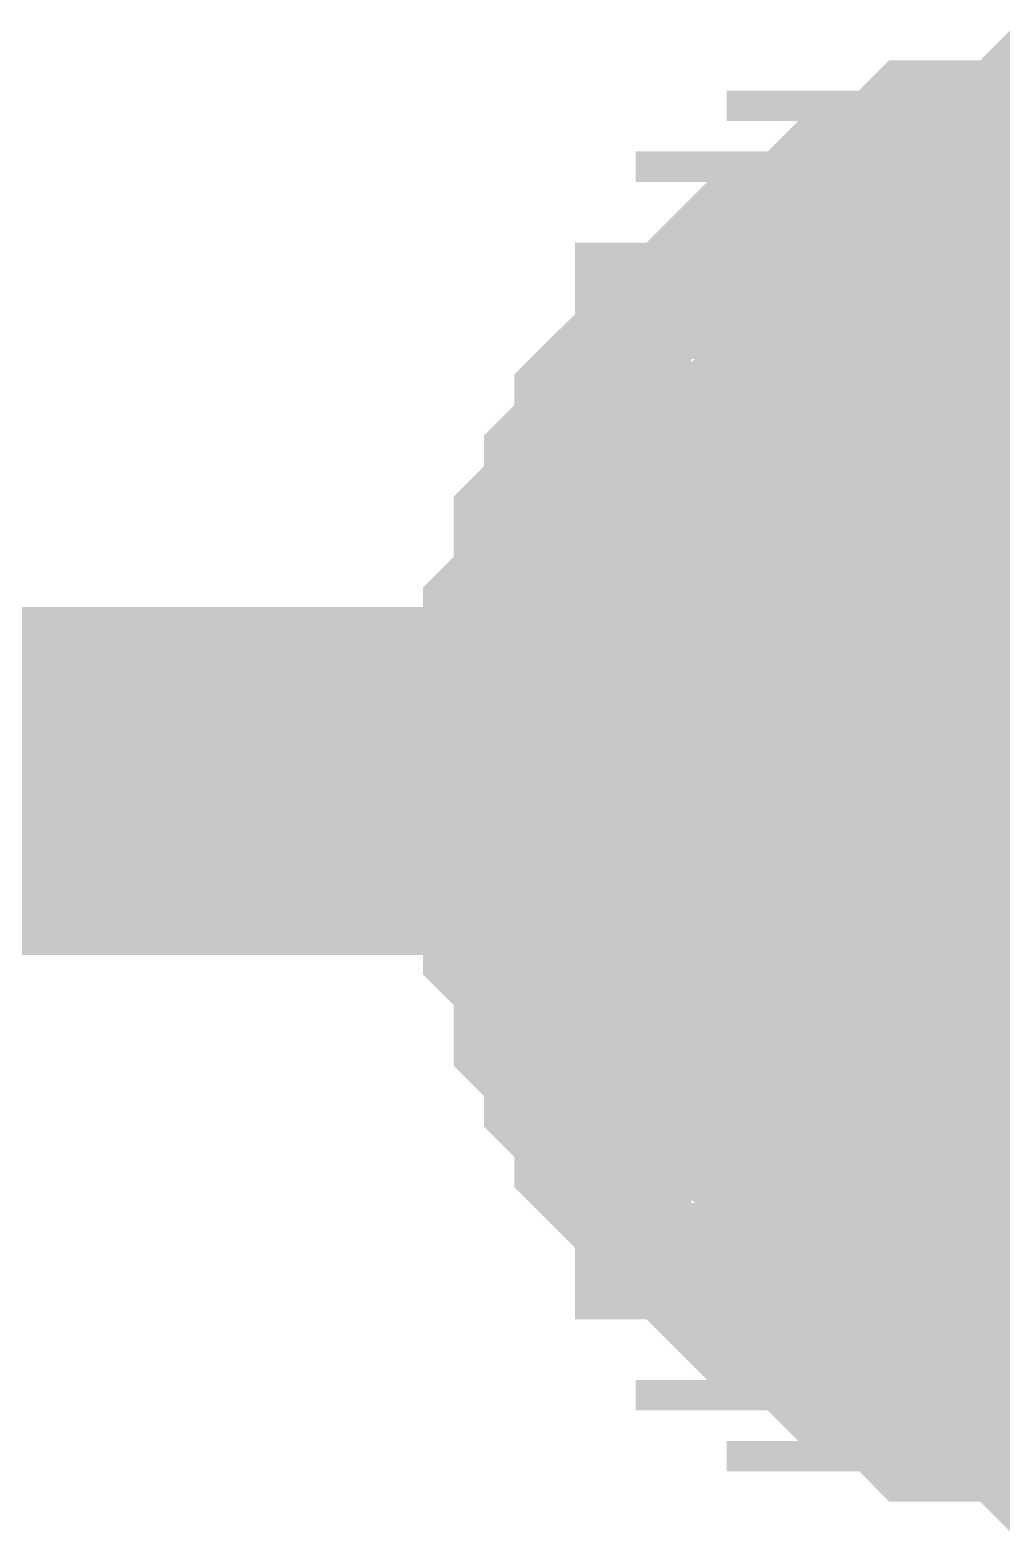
# Model space of a CAD drawing. Header units: inches. Extents: x 0 to 841, y 0 to 594.
# Drawn here: x 424.01 to 424.847, y 156.843 to 158.135 of the extents above; entities that cross this region are included whole.
import ezdxf

# ---------------------------------------------------------------- set-up
doc = ezdxf.new("R2010")
doc.units = ezdxf.units.IN
doc.layers.add('Sheet', color=255, linetype='Continuous')

msp = doc.modelspace()

# ---------------------------------------------------------------- linework, layer by layer
at = {"layer": 'Sheet'}
for points in [[(424.498, 157.4889, 0.2997, 0.2997, 0), (424.498, 157.515, 0.2997, 0.2997, 0), (424.498, 157.5412, 0.2997, 0.2997, 0), (424.498, 157.5673, 0.2997, 0.2997, 0), (424.498, 157.5934, 0.2997, 0.2997, 0), (424.5242, 157.6196, 0.2997, 0.2997, 0), (424.5242, 157.6457, 0.2997, 0.2997, 0), (424.5242, 157.6718, 0.2997, 0.2997, 0), (424.5503, 157.698, 0.2997, 0.2997, 0), (424.5503, 157.698, 0.2997, 0.2997, 0), (424.5503, 157.7241, 0.2997, 0.2997, 0), (424.5764, 157.7502, 0.2997, 0.2997, 0), (424.5764, 157.7764, 0.2997, 0.2997, 0), (424.6026, 157.8025, 0.2997, 0.2997, 0), (424.6287, 157.8025, 0.2997, 0.2997, 0), (424.6287, 157.8286, 0.2997, 0.2997, 0), (424.6548, 157.8547, 0.2997, 0.2997, 0), (424.681, 157.8547, 0.2997, 0.2997, 0), (424.681, 157.8809, 0.2997, 0.2997, 0), (424.7071, 157.8809, 0.2997, 0.2997, 0), (424.7332, 157.907, 0.2997, 0.2997, 0), (424.7594, 157.907, 0.2997, 0.2997, 0), (424.7594, 157.9331, 0.2997, 0.2997, 0), (424.7855, 157.9331, 0.2997, 0.2997, 0), (424.8116, 157.9593, 0.2997, 0.2997, 0), (424.8377, 157.9593, 0.2997, 0.2997, 0), (424.8639, 157.9593, 0.2997, 0.2997, 0), (424.89, 157.9593, 0.2997, 0.2997, 0), (424.9161, 157.9854, 0.2997, 0.2997, 0), (424.9423, 157.9854, 0.2997, 0.2997, 0), (424.9684, 157.9854, 0.2997, 0.2997, 0), (424.9945, 157.9854, 0.2997, 0.2997, 0), (425.0207, 157.9854, 0.2997, 0.2997, 0)], [(424.498, 157.4889, 0.2997, 0.2997, 0), (424.498, 157.515, 0.2997, 0.2997, 0), (424.498, 157.5412, 0.2997, 0.2997, 0), (424.498, 157.5673, 0.2997, 0.2997, 0), (424.498, 157.5934, 0.2997, 0.2997, 0), (424.5242, 157.6196, 0.2997, 0.2997, 0), (424.5242, 157.6457, 0.2997, 0.2997, 0), (424.5242, 157.6718, 0.2997, 0.2997, 0), (424.5503, 157.698, 0.2997, 0.2997, 0), (424.5503, 157.698, 0.2997, 0.2997, 0), (424.5503, 157.7241, 0.2997, 0.2997, 0), (424.5764, 157.7502, 0.2997, 0.2997, 0), (424.5764, 157.7764, 0.2997, 0.2997, 0), (424.6026, 157.8025, 0.2997, 0.2997, 0), (424.6287, 157.8025, 0.2997, 0.2997, 0), (424.6287, 157.8286, 0.2997, 0.2997, 0), (424.6548, 157.8547, 0.2997, 0.2997, 0), (424.681, 157.8547, 0.2997, 0.2997, 0), (424.681, 157.8809, 0.2997, 0.2997, 0), (424.7071, 157.8809, 0.2997, 0.2997, 0), (424.7332, 157.907, 0.2997, 0.2997, 0), (424.7594, 157.907, 0.2997, 0.2997, 0), (424.7594, 157.9331, 0.2997, 0.2997, 0), (424.7855, 157.9331, 0.2997, 0.2997, 0), (424.8116, 157.9593, 0.2997, 0.2997, 0), (424.8377, 157.9593, 0.2997, 0.2997, 0), (424.8639, 157.9593, 0.2997, 0.2997, 0), (424.89, 157.9593, 0.2997, 0.2997, 0), (424.9161, 157.9854, 0.2997, 0.2997, 0), (424.9423, 157.9854, 0.2997, 0.2997, 0), (424.9684, 157.9854, 0.2997, 0.2997, 0), (424.9945, 157.9854, 0.2997, 0.2997, 0), (425.0207, 157.9854, 0.2997, 0.2997, 0)], [(424.498, 157.4889, 0.2997, 0.2997, 0), (424.498, 157.515, 0.2997, 0.2997, 0), (424.498, 157.5412, 0.2997, 0.2997, 0), (424.498, 157.5673, 0.2997, 0.2997, 0), (424.498, 157.5934, 0.2997, 0.2997, 0), (424.5242, 157.6196, 0.2997, 0.2997, 0), (424.5242, 157.6457, 0.2997, 0.2997, 0), (424.5242, 157.6718, 0.2997, 0.2997, 0), (424.5503, 157.698, 0.2997, 0.2997, 0), (424.5503, 157.698, 0.2997, 0.2997, 0), (424.5503, 157.7241, 0.2997, 0.2997, 0), (424.5764, 157.7502, 0.2997, 0.2997, 0), (424.5764, 157.7764, 0.2997, 0.2997, 0), (424.6026, 157.8025, 0.2997, 0.2997, 0), (424.6287, 157.8025, 0.2997, 0.2997, 0), (424.6287, 157.8286, 0.2997, 0.2997, 0), (424.6548, 157.8547, 0.2997, 0.2997, 0), (424.681, 157.8547, 0.2997, 0.2997, 0), (424.681, 157.8809, 0.2997, 0.2997, 0), (424.7071, 157.8809, 0.2997, 0.2997, 0), (424.7332, 157.907, 0.2997, 0.2997, 0), (424.7594, 157.907, 0.2997, 0.2997, 0), (424.7594, 157.9331, 0.2997, 0.2997, 0), (424.7855, 157.9331, 0.2997, 0.2997, 0), (424.8116, 157.9593, 0.2997, 0.2997, 0), (424.8377, 157.9593, 0.2997, 0.2997, 0), (424.8639, 157.9593, 0.2997, 0.2997, 0), (424.89, 157.9593, 0.2997, 0.2997, 0), (424.9161, 157.9854, 0.2997, 0.2997, 0), (424.9423, 157.9854, 0.2997, 0.2997, 0), (424.9684, 157.9854, 0.2997, 0.2997, 0), (424.9945, 157.9854, 0.2997, 0.2997, 0), (425.0207, 157.9854, 0.2997, 0.2997, 0)], [(424.498, 157.4889, 0.2997, 0.2997, 0), (424.498, 157.515, 0.2997, 0.2997, 0), (424.498, 157.5412, 0.2997, 0.2997, 0), (424.498, 157.5673, 0.2997, 0.2997, 0), (424.498, 157.5934, 0.2997, 0.2997, 0), (424.5242, 157.6196, 0.2997, 0.2997, 0), (424.5242, 157.6457, 0.2997, 0.2997, 0), (424.5242, 157.6718, 0.2997, 0.2997, 0), (424.5503, 157.698, 0.2997, 0.2997, 0), (424.5503, 157.698, 0.2997, 0.2997, 0), (424.5503, 157.7241, 0.2997, 0.2997, 0), (424.5764, 157.7502, 0.2997, 0.2997, 0), (424.5764, 157.7764, 0.2997, 0.2997, 0), (424.6026, 157.8025, 0.2997, 0.2997, 0), (424.6287, 157.8025, 0.2997, 0.2997, 0), (424.6287, 157.8286, 0.2997, 0.2997, 0), (424.6548, 157.8547, 0.2997, 0.2997, 0), (424.681, 157.8547, 0.2997, 0.2997, 0), (424.681, 157.8809, 0.2997, 0.2997, 0), (424.7071, 157.8809, 0.2997, 0.2997, 0), (424.7332, 157.907, 0.2997, 0.2997, 0), (424.7594, 157.907, 0.2997, 0.2997, 0), (424.7594, 157.9331, 0.2997, 0.2997, 0), (424.7855, 157.9331, 0.2997, 0.2997, 0), (424.8116, 157.9593, 0.2997, 0.2997, 0), (424.8377, 157.9593, 0.2997, 0.2997, 0), (424.8639, 157.9593, 0.2997, 0.2997, 0), (424.89, 157.9593, 0.2997, 0.2997, 0), (424.9161, 157.9854, 0.2997, 0.2997, 0), (424.9423, 157.9854, 0.2997, 0.2997, 0), (424.9684, 157.9854, 0.2997, 0.2997, 0), (424.9945, 157.9854, 0.2997, 0.2997, 0), (425.0207, 157.9854, 0.2997, 0.2997, 0)], [(424.498, 157.4889, 0.0991, 0.0991, 0), (424.498, 157.515, 0.0991, 0.0991, 0), (424.498, 157.5412, 0.0991, 0.0991, 0), (424.498, 157.5673, 0.0991, 0.0991, 0), (424.498, 157.5934, 0.0991, 0.0991, 0), (424.5242, 157.6196, 0.0991, 0.0991, 0), (424.5242, 157.6457, 0.0991, 0.0991, 0), (424.5242, 157.6718, 0.0991, 0.0991, 0), (424.5503, 157.698, 0.0991, 0.0991, 0), (424.5503, 157.698, 0.0991, 0.0991, 0), (424.5503, 157.7241, 0.0991, 0.0991, 0), (424.5764, 157.7502, 0.0991, 0.0991, 0), (424.5764, 157.7764, 0.0991, 0.0991, 0), (424.6026, 157.8025, 0.0991, 0.0991, 0), (424.6287, 157.8025, 0.0991, 0.0991, 0), (424.6287, 157.8286, 0.0991, 0.0991, 0), (424.6548, 157.8547, 0.0991, 0.0991, 0), (424.681, 157.8547, 0.0991, 0.0991, 0), (424.681, 157.8809, 0.0991, 0.0991, 0), (424.7071, 157.8809, 0.0991, 0.0991, 0), (424.7332, 157.907, 0.0991, 0.0991, 0), (424.7594, 157.907, 0.0991, 0.0991, 0), (424.7594, 157.9331, 0.0991, 0.0991, 0), (424.7855, 157.9331, 0.0991, 0.0991, 0), (424.8116, 157.9593, 0.0991, 0.0991, 0), (424.8377, 157.9593, 0.0991, 0.0991, 0), (424.8639, 157.9593, 0.0991, 0.0991, 0), (424.89, 157.9593, 0.0991, 0.0991, 0), (424.9161, 157.9854, 0.0991, 0.0991, 0)], [(424.498, 157.4889, 0.0991, 0.0991, 0), (424.498, 157.515, 0.0991, 0.0991, 0), (424.498, 157.5412, 0.0991, 0.0991, 0), (424.498, 157.5673, 0.0991, 0.0991, 0), (424.498, 157.5934, 0.0991, 0.0991, 0), (424.5242, 157.6196, 0.0991, 0.0991, 0), (424.5242, 157.6457, 0.0991, 0.0991, 0), (424.5242, 157.6718, 0.0991, 0.0991, 0), (424.5503, 157.698, 0.0991, 0.0991, 0), (424.5503, 157.698, 0.0991, 0.0991, 0), (424.5503, 157.7241, 0.0991, 0.0991, 0), (424.5764, 157.7502, 0.0991, 0.0991, 0), (424.5764, 157.7764, 0.0991, 0.0991, 0), (424.6026, 157.8025, 0.0991, 0.0991, 0), (424.6287, 157.8025, 0.0991, 0.0991, 0), (424.6287, 157.8286, 0.0991, 0.0991, 0), (424.6548, 157.8547, 0.0991, 0.0991, 0), (424.681, 157.8547, 0.0991, 0.0991, 0), (424.681, 157.8809, 0.0991, 0.0991, 0), (424.7071, 157.8809, 0.0991, 0.0991, 0), (424.7332, 157.907, 0.0991, 0.0991, 0), (424.7594, 157.907, 0.0991, 0.0991, 0), (424.7594, 157.9331, 0.0991, 0.0991, 0), (424.7855, 157.9331, 0.0991, 0.0991, 0), (424.8116, 157.9593, 0.0991, 0.0991, 0), (424.8377, 157.9593, 0.0991, 0.0991, 0), (424.8639, 157.9593, 0.0991, 0.0991, 0), (424.89, 157.9593, 0.0991, 0.0991, 0), (424.9161, 157.9854, 0.0991, 0.0991, 0)], [(424.498, 157.4889, 0.0991, 0.0991, 0), (424.498, 157.515, 0.0991, 0.0991, 0), (424.498, 157.5412, 0.0991, 0.0991, 0), (424.498, 157.5673, 0.0991, 0.0991, 0), (424.498, 157.5934, 0.0991, 0.0991, 0), (424.5242, 157.6196, 0.0991, 0.0991, 0), (424.5242, 157.6457, 0.0991, 0.0991, 0), (424.5242, 157.6718, 0.0991, 0.0991, 0), (424.5503, 157.698, 0.0991, 0.0991, 0), (424.5503, 157.698, 0.0991, 0.0991, 0), (424.5503, 157.7241, 0.0991, 0.0991, 0), (424.5764, 157.7502, 0.0991, 0.0991, 0), (424.5764, 157.7764, 0.0991, 0.0991, 0), (424.6026, 157.8025, 0.0991, 0.0991, 0), (424.6287, 157.8025, 0.0991, 0.0991, 0), (424.6287, 157.8286, 0.0991, 0.0991, 0), (424.6548, 157.8547, 0.0991, 0.0991, 0), (424.681, 157.8547, 0.0991, 0.0991, 0), (424.681, 157.8809, 0.0991, 0.0991, 0), (424.7071, 157.8809, 0.0991, 0.0991, 0), (424.7332, 157.907, 0.0991, 0.0991, 0), (424.7594, 157.907, 0.0991, 0.0991, 0), (424.7594, 157.9331, 0.0991, 0.0991, 0), (424.7855, 157.9331, 0.0991, 0.0991, 0), (424.8116, 157.9593, 0.0991, 0.0991, 0), (424.8377, 157.9593, 0.0991, 0.0991, 0), (424.8639, 157.9593, 0.0991, 0.0991, 0), (424.89, 157.9593, 0.0991, 0.0991, 0), (424.9161, 157.9854, 0.0991, 0.0991, 0)], [(424.498, 157.4889, 0.0991, 0.0991, 0), (424.498, 157.515, 0.0991, 0.0991, 0), (424.498, 157.5412, 0.0991, 0.0991, 0), (424.498, 157.5673, 0.0991, 0.0991, 0), (424.498, 157.5934, 0.0991, 0.0991, 0), (424.5242, 157.6196, 0.0991, 0.0991, 0), (424.5242, 157.6457, 0.0991, 0.0991, 0), (424.5242, 157.6718, 0.0991, 0.0991, 0), (424.5503, 157.698, 0.0991, 0.0991, 0), (424.5503, 157.698, 0.0991, 0.0991, 0), (424.5503, 157.7241, 0.0991, 0.0991, 0), (424.5764, 157.7502, 0.0991, 0.0991, 0), (424.5764, 157.7764, 0.0991, 0.0991, 0), (424.6026, 157.8025, 0.0991, 0.0991, 0), (424.6287, 157.8025, 0.0991, 0.0991, 0), (424.6287, 157.8286, 0.0991, 0.0991, 0), (424.6548, 157.8547, 0.0991, 0.0991, 0), (424.681, 157.8547, 0.0991, 0.0991, 0), (424.681, 157.8809, 0.0991, 0.0991, 0), (424.7071, 157.8809, 0.0991, 0.0991, 0), (424.7332, 157.907, 0.0991, 0.0991, 0), (424.7594, 157.907, 0.0991, 0.0991, 0), (424.7594, 157.9331, 0.0991, 0.0991, 0), (424.7855, 157.9331, 0.0991, 0.0991, 0), (424.8116, 157.9593, 0.0991, 0.0991, 0), (424.8377, 157.9593, 0.0991, 0.0991, 0), (424.8639, 157.9593, 0.0991, 0.0991, 0), (424.89, 157.9593, 0.0991, 0.0991, 0), (424.9161, 157.9854, 0.0991, 0.0991, 0)], [(422.5121, 157.4889, 0.2997, 0.2997, 0), (425.0207, 157.4889, 0.2997, 0.2997, 0), (432.5203, 157.4889, 0.2997, 0.2997, 0), (442.5023, 157.4889, 0.2997, 0.2997, 0), (452.5105, 157.4889, 0.2997, 0.2997, 0), (462.5186, 157.4889, 0.2997, 0.2997, 0), (472.5007, 157.4889, 0.2997, 0.2997, 0), (482.5089, 157.4889, 0.2997, 0.2997, 0), (492.517, 157.4889, 0.2997, 0.2997, 0), (502.5252, 157.4889, 0.2997, 0.2997, 0), (512.5072, 157.4889, 0.2997, 0.2997, 0), (515.0158, 157.4889, 0.2997, 0.2997, 0)], [(425.0207, 156.9924, 0.2997, 0.2997, 0), (424.9945, 156.9924, 0.2997, 0.2997, 0), (424.9684, 156.9924, 0.2997, 0.2997, 0), (424.9423, 156.9924, 0.2997, 0.2997, 0), (424.9161, 156.9924, 0.2997, 0.2997, 0), (424.89, 157.0186, 0.2997, 0.2997, 0), (424.8639, 157.0186, 0.2997, 0.2997, 0), (424.8377, 157.0186, 0.2997, 0.2997, 0), (424.8116, 157.0186, 0.2997, 0.2997, 0), (424.7855, 157.0447, 0.2997, 0.2997, 0), (424.7594, 157.0447, 0.2997, 0.2997, 0), (424.7594, 157.0708, 0.2997, 0.2997, 0), (424.7332, 157.0708, 0.2997, 0.2997, 0), (424.7071, 157.097, 0.2997, 0.2997, 0), (424.681, 157.097, 0.2997, 0.2997, 0), (424.681, 157.1231, 0.2997, 0.2997, 0), (424.6548, 157.1231, 0.2997, 0.2997, 0), (424.6287, 157.1492, 0.2997, 0.2997, 0), (424.6287, 157.1753, 0.2997, 0.2997, 0), (424.6026, 157.1753, 0.2997, 0.2997, 0), (424.5764, 157.2015, 0.2997, 0.2997, 0), (424.5764, 157.2276, 0.2997, 0.2997, 0), (424.5503, 157.2537, 0.2997, 0.2997, 0), (424.5503, 157.2799, 0.2997, 0.2997, 0), (424.5503, 157.2799, 0.2997, 0.2997, 0), (424.5242, 157.306, 0.2997, 0.2997, 0), (424.5242, 157.3321, 0.2997, 0.2997, 0), (424.5242, 157.3583, 0.2997, 0.2997, 0), (424.498, 157.3844, 0.2997, 0.2997, 0), (424.498, 157.4105, 0.2997, 0.2997, 0), (424.498, 157.4367, 0.2997, 0.2997, 0), (424.498, 157.4628, 0.2997, 0.2997, 0), (424.498, 157.4889, 0.2997, 0.2997, 0)], [(424.498, 157.4889, 0.2997, 0.2997, 0), (424.498, 157.4889, 0.2997, 0.2997, 0)], [(425.0207, 156.9924, 0.2997, 0.2997, 0), (424.9945, 156.9924, 0.2997, 0.2997, 0), (424.9684, 156.9924, 0.2997, 0.2997, 0), (424.9423, 156.9924, 0.2997, 0.2997, 0), (424.9161, 156.9924, 0.2997, 0.2997, 0), (424.89, 157.0186, 0.2997, 0.2997, 0), (424.8639, 157.0186, 0.2997, 0.2997, 0), (424.8377, 157.0186, 0.2997, 0.2997, 0), (424.8116, 157.0186, 0.2997, 0.2997, 0), (424.7855, 157.0447, 0.2997, 0.2997, 0), (424.7594, 157.0447, 0.2997, 0.2997, 0), (424.7594, 157.0708, 0.2997, 0.2997, 0), (424.7332, 157.0708, 0.2997, 0.2997, 0), (424.7071, 157.097, 0.2997, 0.2997, 0), (424.681, 157.097, 0.2997, 0.2997, 0), (424.681, 157.1231, 0.2997, 0.2997, 0), (424.6548, 157.1231, 0.2997, 0.2997, 0), (424.6287, 157.1492, 0.2997, 0.2997, 0), (424.6287, 157.1753, 0.2997, 0.2997, 0), (424.6026, 157.1753, 0.2997, 0.2997, 0), (424.5764, 157.2015, 0.2997, 0.2997, 0), (424.5764, 157.2276, 0.2997, 0.2997, 0), (424.5503, 157.2537, 0.2997, 0.2997, 0), (424.5503, 157.2799, 0.2997, 0.2997, 0), (424.5503, 157.2799, 0.2997, 0.2997, 0), (424.5242, 157.306, 0.2997, 0.2997, 0), (424.5242, 157.3321, 0.2997, 0.2997, 0), (424.5242, 157.3583, 0.2997, 0.2997, 0), (424.498, 157.3844, 0.2997, 0.2997, 0), (424.498, 157.4105, 0.2997, 0.2997, 0), (424.498, 157.4367, 0.2997, 0.2997, 0), (424.498, 157.4628, 0.2997, 0.2997, 0), (424.498, 157.4889, 0.2997, 0.2997, 0)], [(424.498, 157.4889, 0.2997, 0.2997, 0), (424.498, 157.4889, 0.2997, 0.2997, 0)], [(425.0207, 156.9924, 0.2997, 0.2997, 0), (424.9945, 156.9924, 0.2997, 0.2997, 0), (424.9684, 156.9924, 0.2997, 0.2997, 0), (424.9423, 156.9924, 0.2997, 0.2997, 0), (424.9161, 156.9924, 0.2997, 0.2997, 0), (424.89, 157.0186, 0.2997, 0.2997, 0), (424.8639, 157.0186, 0.2997, 0.2997, 0), (424.8377, 157.0186, 0.2997, 0.2997, 0), (424.8116, 157.0186, 0.2997, 0.2997, 0), (424.7855, 157.0447, 0.2997, 0.2997, 0), (424.7594, 157.0447, 0.2997, 0.2997, 0), (424.7594, 157.0708, 0.2997, 0.2997, 0), (424.7332, 157.0708, 0.2997, 0.2997, 0), (424.7071, 157.097, 0.2997, 0.2997, 0), (424.681, 157.097, 0.2997, 0.2997, 0), (424.681, 157.1231, 0.2997, 0.2997, 0), (424.6548, 157.1231, 0.2997, 0.2997, 0), (424.6287, 157.1492, 0.2997, 0.2997, 0), (424.6287, 157.1753, 0.2997, 0.2997, 0), (424.6026, 157.1753, 0.2997, 0.2997, 0), (424.5764, 157.2015, 0.2997, 0.2997, 0), (424.5764, 157.2276, 0.2997, 0.2997, 0), (424.5503, 157.2537, 0.2997, 0.2997, 0), (424.5503, 157.2799, 0.2997, 0.2997, 0), (424.5503, 157.2799, 0.2997, 0.2997, 0), (424.5242, 157.306, 0.2997, 0.2997, 0), (424.5242, 157.3321, 0.2997, 0.2997, 0), (424.5242, 157.3583, 0.2997, 0.2997, 0), (424.498, 157.3844, 0.2997, 0.2997, 0), (424.498, 157.4105, 0.2997, 0.2997, 0), (424.498, 157.4367, 0.2997, 0.2997, 0), (424.498, 157.4628, 0.2997, 0.2997, 0), (424.498, 157.4889, 0.2997, 0.2997, 0)], [(424.498, 157.4889, 0.2997, 0.2997, 0), (424.498, 157.4889, 0.2997, 0.2997, 0)], [(425.0207, 156.9924, 0.2997, 0.2997, 0), (424.9945, 156.9924, 0.2997, 0.2997, 0), (424.9684, 156.9924, 0.2997, 0.2997, 0), (424.9423, 156.9924, 0.2997, 0.2997, 0), (424.9161, 156.9924, 0.2997, 0.2997, 0), (424.89, 157.0186, 0.2997, 0.2997, 0), (424.8639, 157.0186, 0.2997, 0.2997, 0), (424.8377, 157.0186, 0.2997, 0.2997, 0), (424.8116, 157.0186, 0.2997, 0.2997, 0), (424.7855, 157.0447, 0.2997, 0.2997, 0), (424.7594, 157.0447, 0.2997, 0.2997, 0), (424.7594, 157.0708, 0.2997, 0.2997, 0), (424.7332, 157.0708, 0.2997, 0.2997, 0), (424.7071, 157.097, 0.2997, 0.2997, 0), (424.681, 157.097, 0.2997, 0.2997, 0), (424.681, 157.1231, 0.2997, 0.2997, 0), (424.6548, 157.1231, 0.2997, 0.2997, 0), (424.6287, 157.1492, 0.2997, 0.2997, 0), (424.6287, 157.1753, 0.2997, 0.2997, 0), (424.6026, 157.1753, 0.2997, 0.2997, 0), (424.5764, 157.2015, 0.2997, 0.2997, 0), (424.5764, 157.2276, 0.2997, 0.2997, 0), (424.5503, 157.2537, 0.2997, 0.2997, 0), (424.5503, 157.2799, 0.2997, 0.2997, 0), (424.5503, 157.2799, 0.2997, 0.2997, 0), (424.5242, 157.306, 0.2997, 0.2997, 0), (424.5242, 157.3321, 0.2997, 0.2997, 0), (424.5242, 157.3583, 0.2997, 0.2997, 0), (424.498, 157.3844, 0.2997, 0.2997, 0), (424.498, 157.4105, 0.2997, 0.2997, 0), (424.498, 157.4367, 0.2997, 0.2997, 0), (424.498, 157.4628, 0.2997, 0.2997, 0), (424.498, 157.4889, 0.2997, 0.2997, 0)], [(424.498, 157.4889, 0.2997, 0.2997, 0), (424.498, 157.4889, 0.2997, 0.2997, 0)], [(424.9161, 156.9924, 0.0991, 0.0991, 0), (424.89, 157.0186, 0.0991, 0.0991, 0), (424.8639, 157.0186, 0.0991, 0.0991, 0), (424.8377, 157.0186, 0.0991, 0.0991, 0), (424.8116, 157.0186, 0.0991, 0.0991, 0), (424.7855, 157.0447, 0.0991, 0.0991, 0), (424.7594, 157.0447, 0.0991, 0.0991, 0), (424.7594, 157.0708, 0.0991, 0.0991, 0), (424.7332, 157.0708, 0.0991, 0.0991, 0), (424.7071, 157.097, 0.0991, 0.0991, 0), (424.681, 157.097, 0.0991, 0.0991, 0), (424.681, 157.1231, 0.0991, 0.0991, 0), (424.6548, 157.1231, 0.0991, 0.0991, 0), (424.6287, 157.1492, 0.0991, 0.0991, 0), (424.6287, 157.1753, 0.0991, 0.0991, 0), (424.6026, 157.1753, 0.0991, 0.0991, 0), (424.5764, 157.2015, 0.0991, 0.0991, 0), (424.5764, 157.2276, 0.0991, 0.0991, 0), (424.5503, 157.2537, 0.0991, 0.0991, 0), (424.5503, 157.2799, 0.0991, 0.0991, 0), (424.5503, 157.2799, 0.0991, 0.0991, 0), (424.5242, 157.306, 0.0991, 0.0991, 0), (424.5242, 157.3321, 0.0991, 0.0991, 0), (424.5242, 157.3583, 0.0991, 0.0991, 0), (424.498, 157.3844, 0.0991, 0.0991, 0), (424.498, 157.4105, 0.0991, 0.0991, 0), (424.498, 157.4367, 0.0991, 0.0991, 0), (424.498, 157.4628, 0.0991, 0.0991, 0), (424.498, 157.4889, 0.0991, 0.0991, 0)], [(424.498, 157.4889, 0.0991, 0.0991, 0), (424.498, 157.4889, 0.0991, 0.0991, 0)], [(424.9161, 156.9924, 0.0991, 0.0991, 0), (424.89, 157.0186, 0.0991, 0.0991, 0), (424.8639, 157.0186, 0.0991, 0.0991, 0), (424.8377, 157.0186, 0.0991, 0.0991, 0), (424.8116, 157.0186, 0.0991, 0.0991, 0), (424.7855, 157.0447, 0.0991, 0.0991, 0), (424.7594, 157.0447, 0.0991, 0.0991, 0), (424.7594, 157.0708, 0.0991, 0.0991, 0), (424.7332, 157.0708, 0.0991, 0.0991, 0), (424.7071, 157.097, 0.0991, 0.0991, 0), (424.681, 157.097, 0.0991, 0.0991, 0), (424.681, 157.1231, 0.0991, 0.0991, 0), (424.6548, 157.1231, 0.0991, 0.0991, 0), (424.6287, 157.1492, 0.0991, 0.0991, 0), (424.6287, 157.1753, 0.0991, 0.0991, 0), (424.6026, 157.1753, 0.0991, 0.0991, 0), (424.5764, 157.2015, 0.0991, 0.0991, 0), (424.5764, 157.2276, 0.0991, 0.0991, 0), (424.5503, 157.2537, 0.0991, 0.0991, 0), (424.5503, 157.2799, 0.0991, 0.0991, 0), (424.5503, 157.2799, 0.0991, 0.0991, 0), (424.5242, 157.306, 0.0991, 0.0991, 0), (424.5242, 157.3321, 0.0991, 0.0991, 0), (424.5242, 157.3583, 0.0991, 0.0991, 0), (424.498, 157.3844, 0.0991, 0.0991, 0), (424.498, 157.4105, 0.0991, 0.0991, 0), (424.498, 157.4367, 0.0991, 0.0991, 0), (424.498, 157.4628, 0.0991, 0.0991, 0), (424.498, 157.4889, 0.0991, 0.0991, 0)], [(424.498, 157.4889, 0.0991, 0.0991, 0), (424.498, 157.4889, 0.0991, 0.0991, 0)], [(424.9161, 156.9924, 0.0991, 0.0991, 0), (424.89, 157.0186, 0.0991, 0.0991, 0), (424.8639, 157.0186, 0.0991, 0.0991, 0), (424.8377, 157.0186, 0.0991, 0.0991, 0), (424.8116, 157.0186, 0.0991, 0.0991, 0), (424.7855, 157.0447, 0.0991, 0.0991, 0), (424.7594, 157.0447, 0.0991, 0.0991, 0), (424.7594, 157.0708, 0.0991, 0.0991, 0), (424.7332, 157.0708, 0.0991, 0.0991, 0), (424.7071, 157.097, 0.0991, 0.0991, 0), (424.681, 157.097, 0.0991, 0.0991, 0), (424.681, 157.1231, 0.0991, 0.0991, 0), (424.6548, 157.1231, 0.0991, 0.0991, 0), (424.6287, 157.1492, 0.0991, 0.0991, 0), (424.6287, 157.1753, 0.0991, 0.0991, 0), (424.6026, 157.1753, 0.0991, 0.0991, 0), (424.5764, 157.2015, 0.0991, 0.0991, 0), (424.5764, 157.2276, 0.0991, 0.0991, 0), (424.5503, 157.2537, 0.0991, 0.0991, 0), (424.5503, 157.2799, 0.0991, 0.0991, 0), (424.5503, 157.2799, 0.0991, 0.0991, 0), (424.5242, 157.306, 0.0991, 0.0991, 0), (424.5242, 157.3321, 0.0991, 0.0991, 0), (424.5242, 157.3583, 0.0991, 0.0991, 0), (424.498, 157.3844, 0.0991, 0.0991, 0), (424.498, 157.4105, 0.0991, 0.0991, 0), (424.498, 157.4367, 0.0991, 0.0991, 0), (424.498, 157.4628, 0.0991, 0.0991, 0), (424.498, 157.4889, 0.0991, 0.0991, 0)], [(424.498, 157.4889, 0.0991, 0.0991, 0), (424.498, 157.4889, 0.0991, 0.0991, 0)], [(424.9161, 156.9924, 0.0991, 0.0991, 0), (424.89, 157.0186, 0.0991, 0.0991, 0), (424.8639, 157.0186, 0.0991, 0.0991, 0), (424.8377, 157.0186, 0.0991, 0.0991, 0), (424.8116, 157.0186, 0.0991, 0.0991, 0), (424.7855, 157.0447, 0.0991, 0.0991, 0), (424.7594, 157.0447, 0.0991, 0.0991, 0), (424.7594, 157.0708, 0.0991, 0.0991, 0), (424.7332, 157.0708, 0.0991, 0.0991, 0), (424.7071, 157.097, 0.0991, 0.0991, 0), (424.681, 157.097, 0.0991, 0.0991, 0), (424.681, 157.1231, 0.0991, 0.0991, 0), (424.6548, 157.1231, 0.0991, 0.0991, 0), (424.6287, 157.1492, 0.0991, 0.0991, 0), (424.6287, 157.1753, 0.0991, 0.0991, 0), (424.6026, 157.1753, 0.0991, 0.0991, 0), (424.5764, 157.2015, 0.0991, 0.0991, 0), (424.5764, 157.2276, 0.0991, 0.0991, 0), (424.5503, 157.2537, 0.0991, 0.0991, 0), (424.5503, 157.2799, 0.0991, 0.0991, 0), (424.5503, 157.2799, 0.0991, 0.0991, 0), (424.5242, 157.306, 0.0991, 0.0991, 0), (424.5242, 157.3321, 0.0991, 0.0991, 0), (424.5242, 157.3583, 0.0991, 0.0991, 0), (424.498, 157.3844, 0.0991, 0.0991, 0), (424.498, 157.4105, 0.0991, 0.0991, 0), (424.498, 157.4367, 0.0991, 0.0991, 0), (424.498, 157.4628, 0.0991, 0.0991, 0), (424.498, 157.4889, 0.0991, 0.0991, 0)], [(424.498, 157.4889, 0.0991, 0.0991, 0), (424.498, 157.4889, 0.0991, 0.0991, 0)]]:
    msp.add_lwpolyline(points, format="xyseb", dxfattribs=at)
msp.add_lwpolyline([(424.746, 157.5, 0.508, 0.508, 1), (425.254, 157.5, 0.508, 0.508, 1)], format="xyseb", close=True, dxfattribs=at)

doc.saveas('drawing.dxf')
